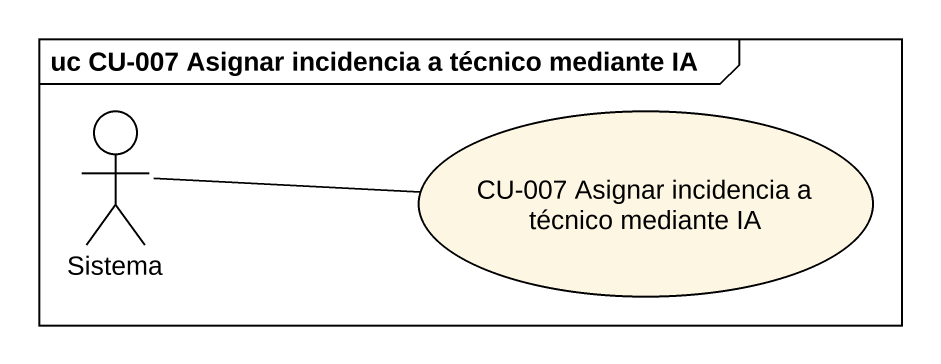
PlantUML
@startuml
mainframe uc CU-007 Asignar incidencia a técnico mediante IA
actor Sistema
usecase "CU-007 Asignar incidencia a técnico mediante IA" as CU_007_Asignar_incidencia_a
CU_007_Asignar_incidencia_a -left- Sistema
@enduml
